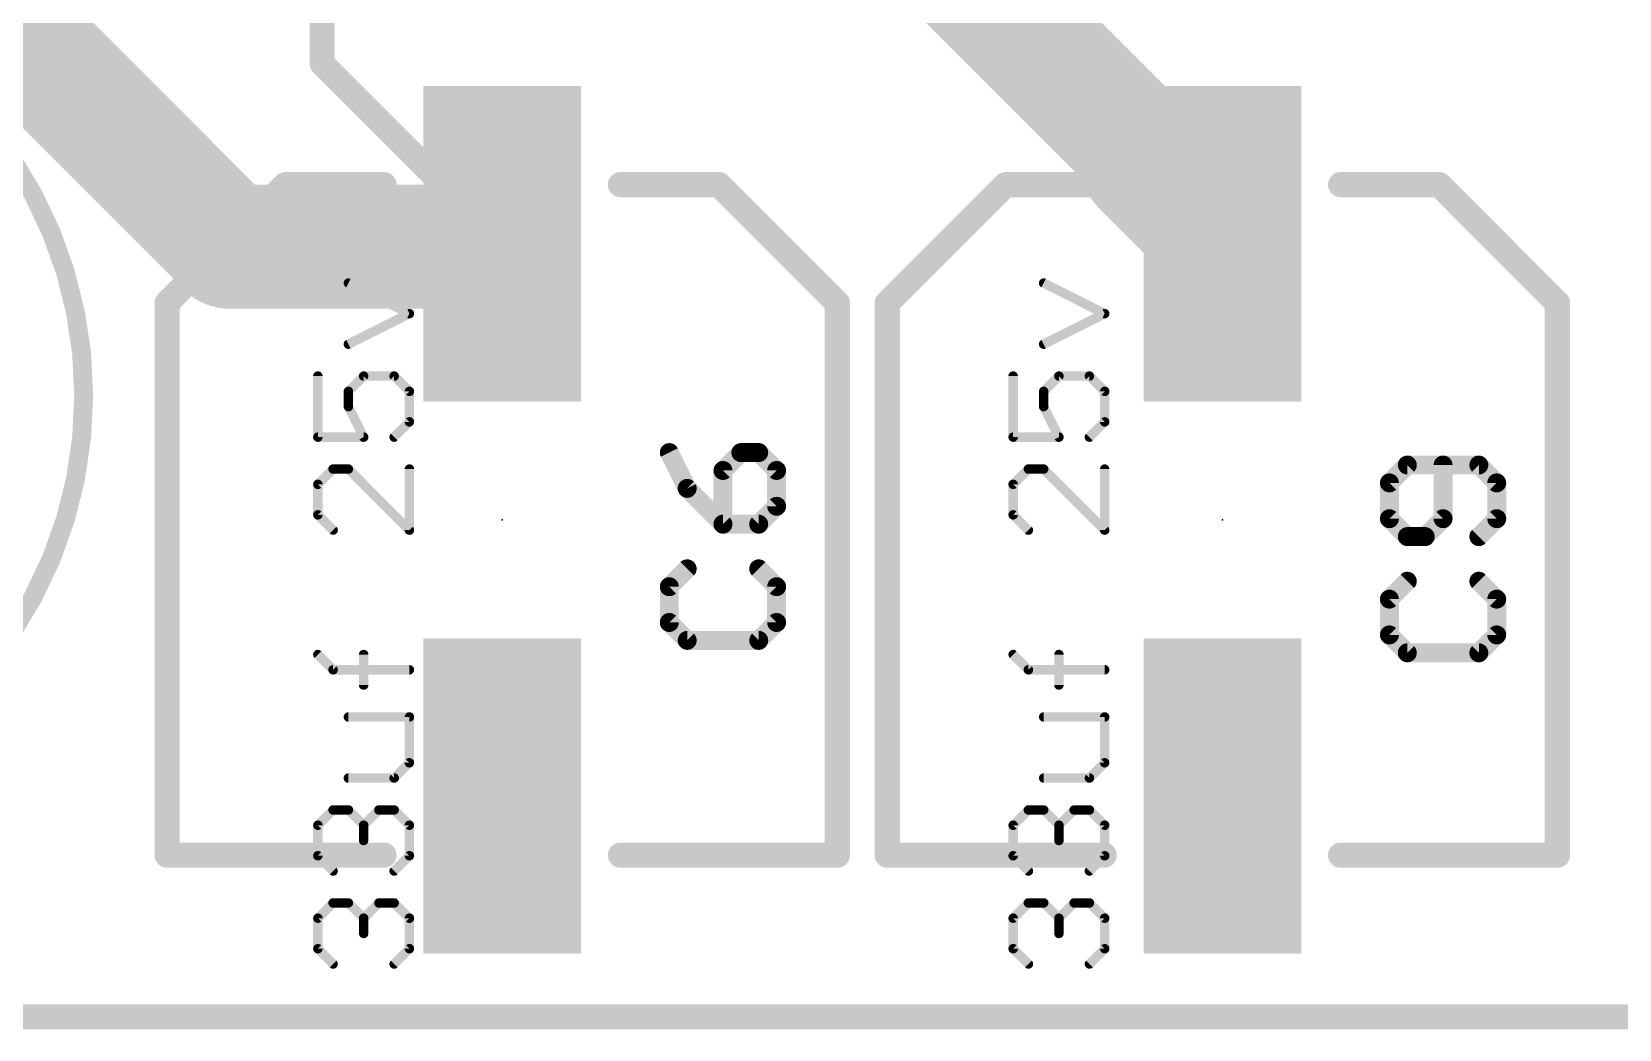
# Model space of a CAD drawing. Extents: x -0.4 to 70.1, y -0.1 to 70.1.
# Drawn here: x 8.01 to 20.8, y -0.1 to 7.93 of the extents above; entities that cross this region are included whole.
import ezdxf

# ---------------------------------------------------------------- set-up
doc = ezdxf.new("R2010")
doc.units = 0
for name, color, linetype in [('1', 22, 'CONTINUOUS'), ('16', 175, 'CONTINUOUS'), ('20', 7, 'CONTINUOUS'), ('21', 253, 'CONTINUOUS'), ('23', 7, 'CONTINUOUS'), ('25', 253, 'CONTINUOUS'), ('27', 253, 'CONTINUOUS')]:
    doc.layers.add(name, color=color, linetype=linetype)

# ---------------------------------------------------------------- blocks, each defined once
blk = doc.blocks.new('RECT')
blk.add_solid([(-0.5, -0.5), (0.5, -0.5), (-0.5, 0.5), (0.5, 0.5)])

msp = doc.modelspace()

# ---------------------------------------------------------------- linework, layer by layer
at = {"layer": '1'}
for points, const_width in [([(6.7, 9.1), (9.6, 6.2)], 1), ([(10.35, 9.4), (10.35, 7.6725)], 0.2), ([(15.2, 8.7225), (16.9612, 6.9613)], 1), ([(10.35, 7.6725), (11.8, 6.2225)], 0.2), ([(16.9612, 6.9613), (16.9612, 6.8613)], 1), ([(16.9612, 6.8613), (17.6, 6.2225)], 1), ([(9.6, 6.2), (11.7775, 6.2)], 1), ([(11.7775, 6.2), (11.8, 6.2225)], 1), ([(70, 0), (0, 0)], 0.2)]:
    msp.add_lwpolyline(points, dxfattribs=dict(at, const_width=const_width))
for points, const_width in [([(10.3854, 7.7079, 1), (10.3146, 7.6371)], 0.1), ([(10.3, 7.6725, 1), (10.4, 7.6725)], 0.1), ([(17.2112, 6.9613, 1), (16.7112, 6.9613)], 0.5), ([(17.138, 7.038, 1), (16.7845, 6.6845)], 0.5), ([(16.7845, 6.7845, 1), (17.138, 7.138)], 0.5), ([(16.7112, 6.8613, 1), (17.2112, 6.8613)], 0.5), ([(9.6, 6.45, 1), (9.6, 5.95)], 0.5), ([(11.9768, 6.0457, 1), (11.6232, 6.3993)], 0.5), ([(11.7775, 5.95, 1), (11.7775, 6.45)], 0.5), ([(17.4232, 6.0457, 1), (17.7768, 6.3993)], 0.5), ([(9.4232, 6.0232, 1), (9.7768, 6.3768)], 0.5), ([(11.6007, 6.3768, 1), (11.9543, 6.0232)], 0.5), ([(11.7646, 6.1871, 1), (11.8354, 6.2579)], 0.1)]:
    msp.add_lwpolyline(points, format="xyb", dxfattribs=dict(at, const_width=const_width))
at = {"layer": '16', "const_width": 0.2}
msp.add_lwpolyline([(70, 0), (0, 0)], dxfattribs=at)
at = {"layer": '20', "const_width": 0.2}
msp.add_lwpolyline([(0, 0), (70, 0)], dxfattribs=at)
at = {"layer": '21'}
for points, const_width in [([(5, 1.571, 1), (5, 8.429, 1), (5, 1.571)], 0.1524), ([(10.0537, 6.7496, 1), (10.0537, 6.648)], 0.1016), ([(10.0896, 6.6629, 1), (10.0178, 6.7347)], 0.1016), ([(10.8475, 6.648, 1), (10.8475, 6.7496)], 0.1016), ([(12.7525, 6.7496, 1), (12.7525, 6.648)], 0.1016), ([(13.5821, 6.7347, 1), (13.5103, 6.6629)], 0.1016), ([(13.5462, 6.648, 1), (13.5462, 6.7496)], 0.1016), ([(15.8537, 6.7496, 1), (15.8537, 6.648)], 0.1016), ([(15.8896, 6.6629, 1), (15.8178, 6.7347)], 0.1016), ([(16.6475, 6.648, 1), (16.6475, 6.7496)], 0.1016), ([(18.5525, 6.7496, 1), (18.5525, 6.648)], 0.1016), ([(19.3821, 6.7347, 1), (19.3103, 6.6629)], 0.1016), ([(19.3462, 6.648, 1), (19.3462, 6.7496)], 0.1016), ([(9.152, 5.7463, 1), (9.0504, 5.7463)], 0.1016), ([(9.0653, 5.7822, 1), (9.1371, 5.7104)], 0.1016), ([(14.5496, 5.7463, 1), (14.448, 5.7463)], 0.1016), ([(14.4629, 5.7104, 1), (14.5347, 5.7822)], 0.1016), ([(14.952, 5.7463, 1), (14.8504, 5.7463)], 0.1016), ([(14.8653, 5.7822, 1), (14.9371, 5.7104)], 0.1016), ([(20.3496, 5.7463, 1), (20.248, 5.7463)], 0.1016), ([(20.2629, 5.7104, 1), (20.3347, 5.7822)], 0.1016), ([(9.1012, 1.3521, 1), (9.1012, 1.2505)], 0.1016), ([(9.0504, 1.3013, 1), (9.152, 1.3013)], 0.1016), ([(10.8475, 1.2505, 1), (10.8475, 1.3521)], 0.1016), ([(12.7525, 1.352, 1), (12.7525, 1.2504)], 0.1016), ([(14.448, 1.3012, 1), (14.5496, 1.3012)], 0.1016), ([(14.4988, 1.2504, 1), (14.4988, 1.352)], 0.1016), ([(14.9012, 1.3521, 1), (14.9012, 1.2505)], 0.1016), ([(14.8504, 1.3013, 1), (14.952, 1.3013)], 0.1016), ([(16.6475, 1.2505, 1), (16.6475, 1.3521)], 0.1016), ([(18.5525, 1.352, 1), (18.5525, 1.2504)], 0.1016), ([(20.248, 1.3012, 1), (20.3496, 1.3012)], 0.1016), ([(20.2988, 1.2504, 1), (20.2988, 1.352)], 0.1016)]:
    msp.add_lwpolyline(points, format="xyb", dxfattribs=dict(at, const_width=const_width))
at = {"layer": '21', "const_width": 0.2032}
for points in [[(9.1012, 5.7463), (10.0537, 6.6988)], [(10.0537, 6.6988), (10.8475, 6.6988)], [(13.5462, 6.6988), (12.7525, 6.6988)], [(14.4988, 5.7463), (13.5462, 6.6988)], [(14.9012, 5.7463), (15.8537, 6.6988)], [(15.8537, 6.6988), (16.6475, 6.6988)], [(19.3462, 6.6988), (18.5525, 6.6988)], [(20.2988, 5.7463), (19.3462, 6.6988)], [(9.1012, 1.3013), (9.1012, 5.7463)], [(14.4988, 1.3012), (14.4988, 5.7463)], [(14.9012, 1.3013), (14.9012, 5.7463)], [(20.2988, 1.3012), (20.2988, 5.7463)], [(10.8475, 1.3013), (9.1012, 1.3013)], [(14.4988, 1.3012), (12.7525, 1.3012)], [(16.6475, 1.3013), (14.9012, 1.3013)], [(20.2988, 1.3012), (18.5525, 1.3012)]]:
    msp.add_lwpolyline(points, dxfattribs=at)
at = {"layer": '23'}
for p in [(11.8, 4), (17.6, 4)]:
    msp.add_point(p, dxfattribs=at)
at = {"layer": '25', "const_width": 0.1524}
for points in [[(13.1455, 4.5419), (13.2895, 4.2538)], [(13.7217, 4.5419), (13.5776, 4.3979)], [(13.8657, 4.5419), (13.7217, 4.5419)], [(14.0098, 4.3979), (13.8657, 4.5419)], [(19.0895, 4.4419), (18.9455, 4.2979)], [(19.6657, 4.4419), (19.0895, 4.4419)], [(19.3776, 4.0097), (19.3776, 4.4419)], [(19.8098, 4.2979), (19.6657, 4.4419)], [(13.5776, 4.3979), (13.5776, 3.9657)], [(14.0098, 4.1097), (14.0098, 4.3979)], [(18.9455, 4.2979), (18.9455, 4.0097)], [(19.8098, 4.0097), (19.8098, 4.2979)], [(13.2895, 4.2538), (13.5776, 3.9657)], [(13.8657, 3.9657), (14.0098, 4.1097)], [(13.5776, 3.9657), (13.8657, 3.9657)], [(18.9455, 4.0097), (19.0895, 3.8657)], [(19.2336, 3.8657), (19.3776, 4.0097)], [(19.6657, 3.8657), (19.8098, 4.0097)], [(19.0895, 3.8657), (19.2336, 3.8657)], [(13.2895, 3.6064), (13.1455, 3.4623)], [(14.0098, 3.4623), (13.8657, 3.6064)], [(19.0895, 3.5064), (18.9455, 3.3623)], [(19.8098, 3.3623), (19.6657, 3.5064)], [(13.1455, 3.4623), (13.1455, 3.1742)], [(14.0098, 3.1742), (14.0098, 3.4623)], [(18.9455, 3.3623), (18.9455, 3.0742)], [(19.8098, 3.0742), (19.8098, 3.3623)], [(13.1455, 3.1742), (13.2895, 3.0302)], [(13.8657, 3.0302), (14.0098, 3.1742)], [(13.2895, 3.0302), (13.8657, 3.0302)], [(18.9455, 3.0742), (19.0895, 2.9302)], [(19.6657, 2.9302), (19.8098, 3.0742)], [(19.0895, 2.9302), (19.6657, 2.9302)]]:
    msp.add_lwpolyline(points, dxfattribs=at)
at = {"layer": '25', "const_width": 0.0762}
for points in [[(13.1795, 4.5589, 1), (13.1114, 4.5249)], [(13.7217, 4.58, 1), (13.7217, 4.5038)], [(13.7486, 4.515, 1), (13.6947, 4.5688)], [(13.8927, 4.5688, 1), (13.8388, 4.515)], [(13.8657, 4.5038, 1), (13.8657, 4.58)], [(19.0895, 4.48, 1), (19.0895, 4.4038)], [(19.1165, 4.415, 1), (19.0626, 4.4688)], [(19.4157, 4.4419, 1), (19.3395, 4.4419)], [(19.6927, 4.4688, 1), (19.6388, 4.415)], [(19.6657, 4.4038, 1), (19.6657, 4.48)], [(13.6157, 4.3979, 1), (13.5395, 4.3979)], [(13.5507, 4.4248, 1), (13.6046, 4.3709)], [(14.0479, 4.3979, 1), (13.9717, 4.3979)], [(13.9829, 4.3709, 1), (14.0367, 4.4248)], [(18.9185, 4.3248, 1), (18.9724, 4.2709)], [(18.9836, 4.2979, 1), (18.9074, 4.2979)], [(19.8479, 4.2979, 1), (19.7717, 4.2979)], [(19.7829, 4.2709, 1), (19.8367, 4.3248)], [(13.3165, 4.2807, 1), (13.2626, 4.2269)], [(13.2554, 4.2368, 1), (13.3236, 4.2708)], [(13.9717, 4.1097, 1), (14.0479, 4.1097)], [(14.0367, 4.0828, 1), (13.9829, 4.1367)], [(13.5776, 4.0038, 1), (13.5776, 3.9276)], [(13.5395, 3.9657, 1), (13.6157, 3.9657)], [(13.5507, 3.9387, 1), (13.6046, 3.9926)], [(13.8388, 3.9926, 1), (13.8927, 3.9387)], [(13.8657, 3.9276, 1), (13.8657, 4.0038)], [(18.9724, 4.0367, 1), (18.9185, 3.9828)], [(18.9074, 4.0097, 1), (18.9836, 4.0097)], [(19.3395, 4.0097, 1), (19.4157, 4.0097)], [(19.4046, 3.9828, 1), (19.3507, 4.0367)], [(19.7717, 4.0097, 1), (19.8479, 4.0097)], [(19.8367, 3.9828, 1), (19.7829, 4.0367)], [(19.0895, 3.9038, 1), (19.0895, 3.8276)], [(19.0626, 3.8387, 1), (19.1165, 3.8926)], [(19.2066, 3.8926, 1), (19.2605, 3.8387)], [(19.2336, 3.8276, 1), (19.2336, 3.9038)], [(19.6388, 3.8926, 1), (19.6927, 3.8387)], [(13.3165, 3.5794, 1), (13.2626, 3.6333)], [(13.8927, 3.6333, 1), (13.8388, 3.5794)], [(19.1165, 3.4794, 1), (19.0626, 3.5333)], [(19.6927, 3.5333, 1), (19.6388, 3.4794)], [(13.1185, 3.4893, 1), (13.1724, 3.4354)], [(13.1836, 3.4623, 1), (13.1074, 3.4623)], [(14.0479, 3.4623, 1), (13.9717, 3.4623)], [(13.9829, 3.4354, 1), (14.0367, 3.4893)], [(18.9185, 3.3893, 1), (18.9724, 3.3354)], [(18.9836, 3.3623, 1), (18.9074, 3.3623)], [(19.8479, 3.3623, 1), (19.7717, 3.3623)], [(19.7829, 3.3354, 1), (19.8367, 3.3893)], [(13.1724, 3.2012, 1), (13.1185, 3.1473)], [(13.1074, 3.1742, 1), (13.1836, 3.1742)], [(13.9717, 3.1742, 1), (14.0479, 3.1742)], [(14.0367, 3.1473, 1), (13.9829, 3.2012)], [(13.2895, 3.0683, 1), (13.2895, 2.9921)], [(13.2626, 3.0032, 1), (13.3165, 3.0571)], [(13.8388, 3.0571, 1), (13.8927, 3.0032)], [(13.8657, 2.9921, 1), (13.8657, 3.0683)], [(18.9724, 3.1012, 1), (18.9185, 3.0473)], [(18.9074, 3.0742, 1), (18.9836, 3.0742)], [(19.7717, 3.0742, 1), (19.8479, 3.0742)], [(19.8367, 3.0473, 1), (19.7829, 3.1012)], [(19.0895, 2.9683, 1), (19.0895, 2.8921)], [(19.0626, 2.9032, 1), (19.1165, 2.9571)], [(19.6388, 2.9571, 1), (19.6927, 2.9032)], [(19.6657, 2.8921, 1), (19.6657, 2.9683)]]:
    msp.add_lwpolyline(points, format="xyb", dxfattribs=at)
at = {"layer": '27', "const_width": 0.0762}
for points in [[(11.0522, 5.6604), (10.5607, 5.9062)], [(16.6522, 5.6604), (16.1607, 5.9062)], [(10.5607, 5.4147), (11.0522, 5.6604)], [(16.1607, 5.4147), (16.6522, 5.6604)], [(10.315, 5.1578), (10.315, 4.6663)], [(10.5607, 5.0349), (10.6836, 5.1578)], [(10.6836, 5.1578), (10.9293, 5.1578)], [(10.9293, 5.1578), (11.0522, 5.0349)], [(15.915, 5.1578), (15.915, 4.6663)], [(16.1607, 5.0349), (16.2836, 5.1578)], [(16.2836, 5.1578), (16.5293, 5.1578)], [(16.5293, 5.1578), (16.6522, 5.0349)], [(10.5607, 4.912), (10.5607, 5.0349)], [(11.0522, 5.0349), (11.0522, 4.7891)], [(16.1607, 4.912), (16.1607, 5.0349)], [(16.6522, 5.0349), (16.6522, 4.7891)], [(10.6836, 4.6663), (10.5607, 4.912)], [(16.2836, 4.6663), (16.1607, 4.912)], [(11.0522, 4.7891), (10.9293, 4.6663)], [(16.6522, 4.7891), (16.5293, 4.6663)], [(10.315, 4.6663), (10.6836, 4.6663)], [(15.915, 4.6663), (16.2836, 4.6663)], [(10.4378, 4.4093), (10.315, 4.2865)], [(10.5607, 4.4093), (10.4378, 4.4093)], [(11.0522, 3.9179), (10.5607, 4.4093)], [(11.0522, 4.4093), (11.0522, 3.9179)], [(16.0378, 4.4093), (15.915, 4.2865)], [(16.1607, 4.4093), (16.0378, 4.4093)], [(16.6522, 3.9179), (16.1607, 4.4093)], [(16.6522, 4.4093), (16.6522, 3.9179)], [(10.315, 4.2865), (10.315, 4.0407)], [(15.915, 4.2865), (15.915, 4.0407)], [(10.315, 4.0407), (10.4378, 3.9179)], [(15.915, 4.0407), (16.0378, 3.9179)], [(10.4378, 2.7934), (10.315, 2.9162)], [(10.6836, 2.6705), (10.6836, 2.9162)], [(16.0378, 2.7934), (15.915, 2.9162)], [(16.2836, 2.6705), (16.2836, 2.9162)], [(11.0522, 2.7934), (10.4378, 2.7934)], [(16.6522, 2.7934), (16.0378, 2.7934)], [(11.0522, 2.4136), (10.5607, 2.4136)], [(11.0522, 2.0449), (11.0522, 2.4136)], [(16.6522, 2.4136), (16.1607, 2.4136)], [(16.6522, 2.0449), (16.6522, 2.4136)], [(10.9293, 1.9221), (11.0522, 2.0449)], [(16.5293, 1.9221), (16.6522, 2.0449)], [(10.5607, 1.9221), (10.9293, 1.9221)], [(16.1607, 1.9221), (16.5293, 1.9221)], [(10.315, 1.5423), (10.4378, 1.6651)], [(10.4378, 1.6651), (10.5607, 1.6651)], [(10.5607, 1.6651), (10.6836, 1.5423)], [(10.6836, 1.5423), (10.8065, 1.6651)], [(10.8065, 1.6651), (10.9293, 1.6651)], [(10.9293, 1.6651), (11.0522, 1.5423)], [(15.915, 1.5423), (16.0378, 1.6651)], [(16.0378, 1.6651), (16.1607, 1.6651)], [(16.1607, 1.6651), (16.2836, 1.5423)], [(16.2836, 1.5423), (16.4065, 1.6651)], [(16.4065, 1.6651), (16.5293, 1.6651)], [(16.5293, 1.6651), (16.6522, 1.5423)], [(10.315, 1.2965), (10.315, 1.5423)], [(10.6836, 1.5423), (10.6836, 1.4194)], [(11.0522, 1.5423), (11.0522, 1.2965)], [(15.915, 1.2965), (15.915, 1.5423)], [(16.2836, 1.5423), (16.2836, 1.4194)], [(16.6522, 1.5423), (16.6522, 1.2965)], [(10.4378, 1.1737), (10.315, 1.2965)], [(11.0522, 1.2965), (10.9293, 1.1737)], [(16.0378, 1.1737), (15.915, 1.2965)], [(16.6522, 1.2965), (16.5293, 1.1737)], [(10.315, 0.7939), (10.4378, 0.9167)], [(10.4378, 0.9167), (10.5607, 0.9167)], [(10.5607, 0.9167), (10.6836, 0.7939)], [(10.6836, 0.7939), (10.8065, 0.9167)], [(10.8065, 0.9167), (10.9293, 0.9167)], [(10.9293, 0.9167), (11.0522, 0.7939)], [(15.915, 0.7939), (16.0378, 0.9167)], [(16.0378, 0.9167), (16.1607, 0.9167)], [(16.1607, 0.9167), (16.2836, 0.7939)], [(16.2836, 0.7939), (16.4065, 0.9167)], [(16.4065, 0.9167), (16.5293, 0.9167)], [(16.5293, 0.9167), (16.6522, 0.7939)], [(10.315, 0.5481), (10.315, 0.7939)], [(10.6836, 0.7939), (10.6836, 0.671)], [(11.0522, 0.7939), (11.0522, 0.5481)], [(15.915, 0.5481), (15.915, 0.7939)], [(16.2836, 0.7939), (16.2836, 0.671)], [(16.6522, 0.7939), (16.6522, 0.5481)], [(10.4378, 0.4252), (10.315, 0.5481)], [(11.0522, 0.5481), (10.9293, 0.4252)], [(16.0378, 0.4252), (15.915, 0.5481)], [(16.6522, 0.5481), (16.5293, 0.4252)]]:
    msp.add_lwpolyline(points, dxfattribs=at)
at = {"layer": '27', "const_width": 0.0381}
for points in [[(10.5692, 5.9232, 1), (10.5522, 5.8891)], [(16.1692, 5.9232, 1), (16.1522, 5.8891)], [(11.0607, 5.6434, 1), (11.0437, 5.6775)], [(11.0437, 5.6434, 1), (11.0607, 5.6775)], [(16.6607, 5.6434, 1), (16.6437, 5.6775)], [(16.6437, 5.6434, 1), (16.6607, 5.6775)], [(10.5522, 5.4317, 1), (10.5692, 5.3976)], [(16.1522, 5.4317, 1), (16.1692, 5.3976)], [(10.334, 5.1578, 1), (10.2959, 5.1578)], [(10.6836, 5.1768, 1), (10.6836, 5.1387)], [(10.6971, 5.1443, 1), (10.6701, 5.1712)], [(10.9428, 5.1712, 1), (10.9159, 5.1443)], [(10.9293, 5.1387, 1), (10.9293, 5.1768)], [(15.934, 5.1578, 1), (15.8959, 5.1578)], [(16.2836, 5.1768, 1), (16.2836, 5.1387)], [(16.2971, 5.1443, 1), (16.2701, 5.1712)], [(16.5428, 5.1712, 1), (16.5159, 5.1443)], [(16.5293, 5.1387, 1), (16.5293, 5.1768)], [(10.5472, 5.0484, 1), (10.5742, 5.0214)], [(10.5798, 5.0349, 1), (10.5417, 5.0349)], [(11.0713, 5.0349, 1), (11.0332, 5.0349)], [(11.0387, 5.0214, 1), (11.0657, 5.0484)], [(16.1472, 5.0484, 1), (16.1742, 5.0214)], [(16.1798, 5.0349, 1), (16.1417, 5.0349)], [(16.6713, 5.0349, 1), (16.6332, 5.0349)], [(16.6387, 5.0214, 1), (16.6657, 5.0484)], [(10.5778, 4.9205, 1), (10.5437, 4.9035)], [(10.5417, 4.912, 1), (10.5798, 4.912)], [(16.1778, 4.9205, 1), (16.1437, 4.9035)], [(16.1417, 4.912, 1), (16.1798, 4.912)], [(11.0332, 4.7891, 1), (11.0713, 4.7891)], [(11.0657, 4.7757, 1), (11.0387, 4.8026)], [(16.6332, 4.7891, 1), (16.6713, 4.7891)], [(16.6657, 4.7757, 1), (16.6387, 4.8026)], [(10.2959, 4.6663, 1), (10.334, 4.6663)], [(10.315, 4.6853, 1), (10.315, 4.6472)], [(10.6665, 4.6577, 1), (10.7006, 4.6748)], [(10.6836, 4.6472, 1), (10.6836, 4.6853)], [(10.9159, 4.6797, 1), (10.9428, 4.6528)], [(15.8959, 4.6663, 1), (15.934, 4.6663)], [(15.915, 4.6853, 1), (15.915, 4.6472)], [(16.2665, 4.6577, 1), (16.3006, 4.6748)], [(16.2836, 4.6472, 1), (16.2836, 4.6853)], [(16.5159, 4.6797, 1), (16.5428, 4.6528)], [(10.4378, 4.4284, 1), (10.4378, 4.3903)], [(10.4513, 4.3959, 1), (10.4244, 4.4228)], [(10.5742, 4.4228, 1), (10.5472, 4.3959)], [(10.5607, 4.3903, 1), (10.5607, 4.4284)], [(11.0713, 4.4093, 1), (11.0332, 4.4093)], [(16.0378, 4.4284, 1), (16.0378, 4.3903)], [(16.0513, 4.3959, 1), (16.0244, 4.4228)], [(16.1742, 4.4228, 1), (16.1472, 4.3959)], [(16.1607, 4.3903, 1), (16.1607, 4.4284)], [(16.6713, 4.4093, 1), (16.6332, 4.4093)], [(10.334, 4.2865, 1), (10.2959, 4.2865)], [(10.3015, 4.2999, 1), (10.3284, 4.273)], [(15.934, 4.2865, 1), (15.8959, 4.2865)], [(15.9015, 4.2999, 1), (15.9284, 4.273)], [(10.2959, 4.0407, 1), (10.334, 4.0407)], [(10.3284, 4.0542, 1), (10.3015, 4.0273)], [(15.8959, 4.0407, 1), (15.934, 4.0407)], [(15.9284, 4.0542, 1), (15.9015, 4.0273)], [(10.4244, 3.9044, 1), (10.4513, 3.9313)], [(11.0332, 3.9179, 1), (11.0713, 3.9179)], [(11.0387, 3.9044, 1), (11.0657, 3.9313)], [(16.0244, 3.9044, 1), (16.0513, 3.9313)], [(16.6332, 3.9179, 1), (16.6713, 3.9179)], [(16.6387, 3.9044, 1), (16.6657, 3.9313)], [(10.3284, 2.9297, 1), (10.3015, 2.9028)], [(10.7026, 2.9162, 1), (10.6645, 2.9162)], [(15.9284, 2.9297, 1), (15.9015, 2.9028)], [(16.3026, 2.9162, 1), (16.2645, 2.9162)], [(10.4378, 2.8124, 1), (10.4378, 2.7743)], [(10.4244, 2.7799, 1), (10.4513, 2.8068)], [(11.0522, 2.7743, 1), (11.0522, 2.8124)], [(16.0378, 2.8124, 1), (16.0378, 2.7743)], [(16.0244, 2.7799, 1), (16.0513, 2.8068)], [(16.6522, 2.7743, 1), (16.6522, 2.8124)], [(10.6645, 2.6705, 1), (10.7026, 2.6705)], [(16.2645, 2.6705, 1), (16.3026, 2.6705)], [(10.5607, 2.4326, 1), (10.5607, 2.3945)], [(11.0713, 2.4136, 1), (11.0332, 2.4136)], [(11.0522, 2.3945, 1), (11.0522, 2.4326)], [(16.1607, 2.4326, 1), (16.1607, 2.3945)], [(16.6713, 2.4136, 1), (16.6332, 2.4136)], [(16.6522, 2.3945, 1), (16.6522, 2.4326)], [(11.0332, 2.0449, 1), (11.0713, 2.0449)], [(11.0657, 2.0315, 1), (11.0387, 2.0584)], [(16.6332, 2.0449, 1), (16.6713, 2.0449)], [(16.6657, 2.0315, 1), (16.6387, 2.0584)], [(10.5607, 1.9411, 1), (10.5607, 1.903)], [(10.9159, 1.9355, 1), (10.9428, 1.9086)], [(10.9293, 1.903, 1), (10.9293, 1.9411)], [(16.1607, 1.9411, 1), (16.1607, 1.903)], [(16.5159, 1.9355, 1), (16.5428, 1.9086)], [(16.5293, 1.903, 1), (16.5293, 1.9411)], [(10.4378, 1.6842, 1), (10.4378, 1.6461)], [(10.4513, 1.6517, 1), (10.4244, 1.6786)], [(10.5742, 1.6786, 1), (10.5472, 1.6517)], [(10.5607, 1.6461, 1), (10.5607, 1.6842)], [(10.8065, 1.6842, 1), (10.8065, 1.6461)], [(10.8199, 1.6517, 1), (10.793, 1.6786)], [(10.9428, 1.6786, 1), (10.9159, 1.6517)], [(10.9293, 1.6461, 1), (10.9293, 1.6842)], [(16.0378, 1.6842, 1), (16.0378, 1.6461)], [(16.0513, 1.6517, 1), (16.0244, 1.6786)], [(16.1742, 1.6786, 1), (16.1472, 1.6517)], [(16.1607, 1.6461, 1), (16.1607, 1.6842)], [(16.4065, 1.6842, 1), (16.4065, 1.6461)], [(16.4199, 1.6517, 1), (16.393, 1.6786)], [(16.5428, 1.6786, 1), (16.5159, 1.6517)], [(16.5293, 1.6461, 1), (16.5293, 1.6842)], [(10.334, 1.5423, 1), (10.2959, 1.5423)], [(10.3015, 1.5557, 1), (10.3284, 1.5288)], [(10.7026, 1.5423, 1), (10.6645, 1.5423)], [(10.6701, 1.5557, 1), (10.6971, 1.5288)], [(10.6701, 1.5288, 1), (10.6971, 1.5557)], [(11.0713, 1.5423, 1), (11.0332, 1.5423)], [(11.0387, 1.5288, 1), (11.0657, 1.5557)], [(15.934, 1.5423, 1), (15.8959, 1.5423)], [(15.9015, 1.5557, 1), (15.9284, 1.5288)], [(16.3026, 1.5423, 1), (16.2645, 1.5423)], [(16.2701, 1.5557, 1), (16.2971, 1.5288)], [(16.2701, 1.5288, 1), (16.2971, 1.5557)], [(16.6713, 1.5423, 1), (16.6332, 1.5423)], [(16.6387, 1.5288, 1), (16.6657, 1.5557)], [(10.6645, 1.4194, 1), (10.7026, 1.4194)], [(16.2645, 1.4194, 1), (16.3026, 1.4194)], [(10.2959, 1.2965, 1), (10.334, 1.2965)], [(10.3284, 1.31, 1), (10.3015, 1.2831)], [(11.0332, 1.2965, 1), (11.0713, 1.2965)], [(11.0657, 1.2831, 1), (11.0387, 1.31)], [(15.8959, 1.2965, 1), (15.934, 1.2965)], [(15.9284, 1.31, 1), (15.9015, 1.2831)], [(16.6332, 1.2965, 1), (16.6713, 1.2965)], [(16.6657, 1.2831, 1), (16.6387, 1.31)], [(10.4244, 1.1602, 1), (10.4513, 1.1871)], [(10.9159, 1.1871, 1), (10.9428, 1.1602)], [(16.0244, 1.1602, 1), (16.0513, 1.1871)], [(16.5159, 1.1871, 1), (16.5428, 1.1602)], [(10.4378, 0.9358, 1), (10.4378, 0.8977)], [(10.4513, 0.9033, 1), (10.4244, 0.9302)], [(10.5742, 0.9302, 1), (10.5472, 0.9033)], [(10.5607, 0.8977, 1), (10.5607, 0.9358)], [(10.8065, 0.9358, 1), (10.8065, 0.8977)], [(10.8199, 0.9033, 1), (10.793, 0.9302)], [(10.9428, 0.9302, 1), (10.9159, 0.9033)], [(10.9293, 0.8977, 1), (10.9293, 0.9358)], [(16.0378, 0.9358, 1), (16.0378, 0.8977)], [(16.0513, 0.9033, 1), (16.0244, 0.9302)], [(16.1742, 0.9302, 1), (16.1472, 0.9033)], [(16.1607, 0.8977, 1), (16.1607, 0.9358)], [(16.4065, 0.9358, 1), (16.4065, 0.8977)], [(16.4199, 0.9033, 1), (16.393, 0.9302)], [(16.5428, 0.9302, 1), (16.5159, 0.9033)], [(16.5293, 0.8977, 1), (16.5293, 0.9358)], [(10.334, 0.7939, 1), (10.2959, 0.7939)], [(10.3015, 0.8073, 1), (10.3284, 0.7804)], [(10.7026, 0.7939, 1), (10.6645, 0.7939)], [(10.6701, 0.8073, 1), (10.6971, 0.7804)], [(10.6701, 0.7804, 1), (10.6971, 0.8073)], [(11.0713, 0.7939, 1), (11.0332, 0.7939)], [(11.0387, 0.7804, 1), (11.0657, 0.8073)], [(15.934, 0.7939, 1), (15.8959, 0.7939)], [(15.9015, 0.8073, 1), (15.9284, 0.7804)], [(16.3026, 0.7939, 1), (16.2645, 0.7939)], [(16.2701, 0.8073, 1), (16.2971, 0.7804)], [(16.2701, 0.7804, 1), (16.2971, 0.8073)], [(16.6713, 0.7939, 1), (16.6332, 0.7939)], [(16.6387, 0.7804, 1), (16.6657, 0.8073)], [(10.6645, 0.671, 1), (10.7026, 0.671)], [(16.2645, 0.671, 1), (16.3026, 0.671)], [(10.3284, 0.5616, 1), (10.3015, 0.5346)], [(10.2959, 0.5481, 1), (10.334, 0.5481)], [(11.0332, 0.5481, 1), (11.0713, 0.5481)], [(11.0657, 0.5346, 1), (11.0387, 0.5616)], [(15.9284, 0.5616, 1), (15.9015, 0.5346)], [(15.8959, 0.5481, 1), (15.934, 0.5481)], [(16.6332, 0.5481, 1), (16.6713, 0.5481)], [(16.6657, 0.5346, 1), (16.6387, 0.5616)], [(10.4244, 0.4118, 1), (10.4513, 0.4387)], [(10.9159, 0.4387, 1), (10.9428, 0.4118)], [(16.0244, 0.4118, 1), (16.0513, 0.4387)], [(16.5159, 0.4387, 1), (16.5428, 0.4118)]]:
    msp.add_lwpolyline(points, format="xyb", dxfattribs=at)

# ---------------------------------------------------------------- block references
at = {"layer": '1', "xscale": 2.54, "yscale": 1.27, "rotation": 270}
for p in [(11.8, 6.2225), (17.6, 6.2225), (11.8, 1.7775), (17.6, 1.7775)]:
    msp.add_blockref('RECT', p, dxfattribs=at)

doc.saveas('drawing.dxf')
